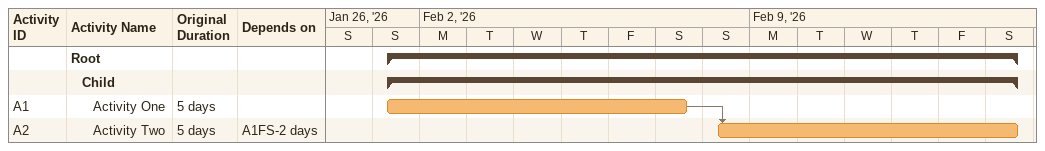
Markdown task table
| ID | Level | Task | Original duration | Start | Finish | Predecessors |
|---|---|---|---|---|---|---|
|  | 1 | **Root** |  | 2026-02-01 | 2026-02-14 |  |
|  | 2 | **Child** |  | 2026-02-01 | 2026-02-14 |  |
| A1 | 3 | Activity One | 5d | 2026-02-01 | 2026-02-07 |  |
| A2 | 3 | Activity Two | 5d | 2026-02-08 | 2026-02-14 | A1FS-2d |
